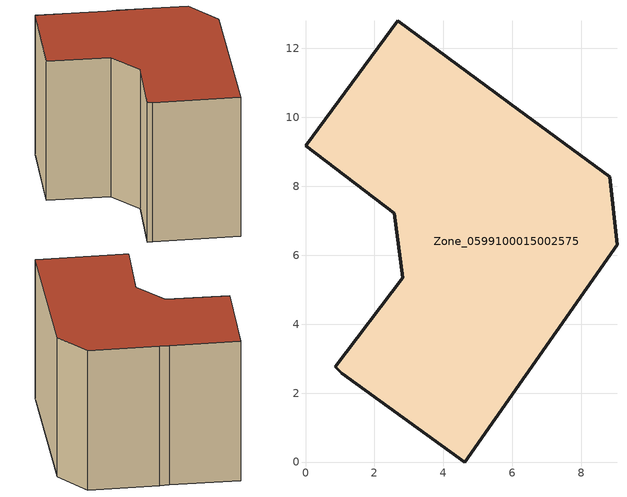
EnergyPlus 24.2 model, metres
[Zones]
Zone_0599100015002575
 floor ground (C_G): 0,9.18 2.68,12.8 5.56,10.69 5.94,10.4 8.83,8.28 9.04,6.3 4.62,0 1.06,2.58 0.86,2.76 2.83,5.35 2.58,7.22 z0.97
 wall outside (C_F): 2.68,12.8 0,9.18 2.58,7.22 2.83,5.35 0.86,2.76 1.06,2.58 4.62,0 9.04,6.3 8.83,8.28 5.94,10.4 5.56,10.69 2.68,12.8 z0.97:8.97
 roof outside (C_R): 8.83,8.28 5.94,10.4 5.56,10.69 2.68,12.8 0,9.18 2.58,7.22 2.83,5.35 0.86,2.76 1.06,2.58 4.62,0 9.04,6.3 z8.97
[BUILDING]
Pand.0599100015002575: North Axis=0; Terrain=City; Loads Convergence Tolerance Value=0.04; Temperature Convergence Tolerance Value=0.4; Solar Distribution=FullExterior; Maximum Number of Warmup Days=25; Minimum Number of Warmup Days=1
[Site:Location]
Rotterdam.The.Hague.AP_ZH_NLD Design_Conditions: Latitude=51.96; Longitude=4.45; Time Zone=1; Elevation=-4.5
[SITE:GROUNDTEMPERATURE:BUILDINGSURFACE]
18, 18, 18, 18, 18, 18, 18, 18, 18, 18, 18, 18
[MATERIAL] Thermal Absorptance=0.9; Solar Absorptance=0.7; Visible Absorptance=0.7
Name | Roughness | Thickness | Conductivity | Density | Specific Heat
G.TI.1975-1991 | MediumSmooth | 0.15 | 0.288461 | 540 | 1210
F.TI.1975-1991 | Rough | 0.3 | 0.230769 | 1920 | 840
R.TI.1975-1991 | MediumRough | 0.2 | 0.153846 | 1500 | 1000
[CONSTRUCTION]
C_G: G.TI.1975-1991
C_F: F.TI.1975-1991
C_R: R.TI.1975-1991
[ZONE]
Zone_0599100015002575: Type=1; Multiplier=1; Ceiling Height=Autocalculate; Volume=Autocalculate; Floor Area=autocalculate; Part of Total Floor Area=Yes
[ZONEINFILTRATION:DESIGNFLOWRATE]
Infil_Zone_0599100015002575: Zone or ZoneList or Space or SpaceList=Zone_0599100015002575; Schedule=AlwaysOn; Design Flow Rate Calculation Method=Flow/Area; Flow Rate per Floor Area=0.003; Constant Term Coefficient=1; Temperature Term Coefficient=0; Velocity Term Coefficient=0; Velocity Squared Term Coefficient=0
[HVACTEMPLATE:ZONE:IDEALLOADSAIRSYSTEM]
Zone_0599100015002575: Maximum Heating Supply Air Temperature=50; Minimum Cooling Supply Air Temperature=13; Maximum Heating Supply Air Humidity Ratio=0.0156; Minimum Cooling Supply Air Humidity Ratio=0.0077; Heating Limit=NoLimit; Cooling Limit=NoLimit; Dehumidification Control Type=ConstantSensibleHeatRatio; Cooling Sensible Heat Ratio=0.7; Dehumidification Setpoint=60; Humidification Control Type=None; Humidification Setpoint=30; Outdoor Air Method=None; Outdoor Air Flow Rate per Person=0.00944; Outdoor Air Flow Rate per Zone Floor Area=0; Outdoor Air Flow Rate per Zone=0; Demand Controlled Ventilation Type=None; Outdoor Air Economizer Type=NoEconomizer; Heat Recovery Type=None; Sensible Heat Recovery Effectiveness=0.7; Latent Heat Recovery Effectiveness=0.65
[ZONECONTROL:THERMOSTAT]
ThermostatControl_Zone_0599100015002575: Zone or ZoneList=Zone_0599100015002575; Control Type Schedule=DualSetpointControlType; Control 1=Thermostat_Zone_0599100015002575; Temperature Difference Between Cutout And Setpoint=0
[THERMOSTATSETPOINT:DUALSETPOINT]
Thermostat_Zone_0599100015002575: Heating Setpoint Temperature Schedule=HeatingSetpoint_Zone_0599100015002575; Cooling Setpoint Temperature Schedule=CoolingSetpoint_Zone_0599100015002575
[SCHEDULE:COMPACT]
HeatingSetpoint_Zone_0599100015002575: Through: 12/31, For: AllDays, Until: 24:00, 21
CoolingSetpoint_Zone_0599100015002575: Through: 12/31, For: AllDays, Until: 24:00, 24
DualSetpointControlType: Through: 12/31, For: AllDays, Until: 24:00, 4
AlwaysOn: Through: 12/31, For: AllDays, Until: 24:00, 1
